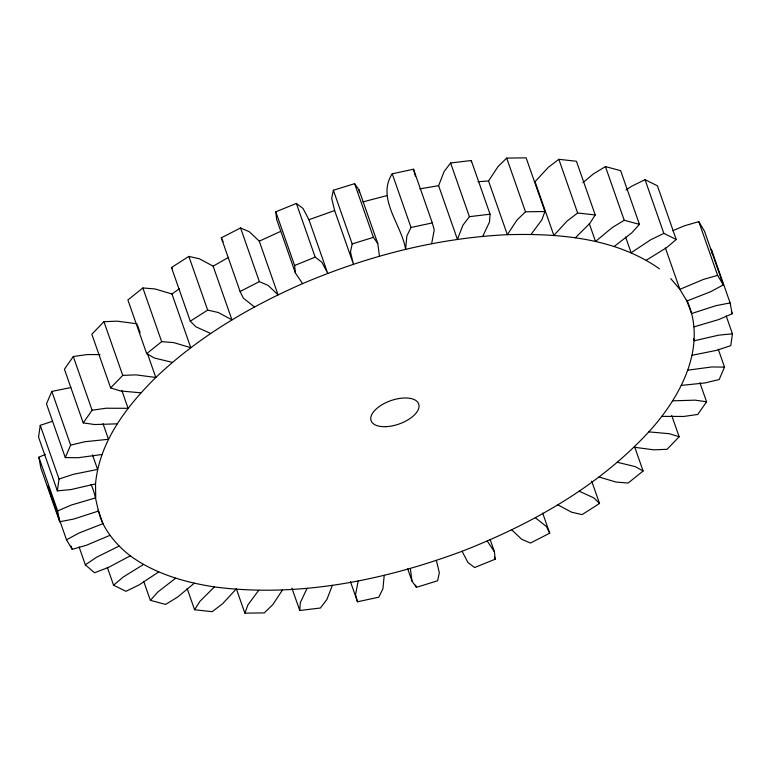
<?xml version="1.0" encoding="UTF-8"?>
<svg xmlns="http://www.w3.org/2000/svg" width="771" height="771" viewBox="0 0 771 771"><rect width="100%" height="100%" fill="white"/><g stroke="black" fill="none" stroke-linecap="round" stroke-linejoin="round"><path stroke-width="1.16" d="M296.382 203.448L315.185 257.138L321.844 262.198L327.742 273.406L308.94 219.716L303.051 208.507L296.382 203.448L275.806 211.803L276.596 219.253L295.389 272.944L302.56 283.641C367.401 256.02 436.791 238.046 507.347 234.683C559.447 233.247 615.643 237.921 659.513 268.857M275.806 211.803L294.609 265.494L295.389 272.944M91.026 484.429C96.886 497.006 96.761 511.212 102.957 523.663C109.405 536.404 119.042 547.131 130.28 555.833C154.865 573.711 184.732 582.336 214.425 586.924C298.3 597.833 383.486 580.438 462.06 551.284L467.949 562.493L474.618 567.552L495.194 559.197L494.404 551.747L490.096 539.44M431.644 243.713L434.237 229.999L432.309 222.906L411.03 227.493L406.876 235.897L405.594 249.332C401.845 224.978 376.171 198.292 392.227 173.803L413.507 169.215L415.444 176.308M384.209 575.359L382.917 588.793L378.773 597.197L357.493 601.785L355.556 594.692L358.158 580.977M52.283 421.332L40.246 425.341L38.55 437.167L57.353 490.857L71.048 489.546L95.517 483.909C99.353 441.716 126.666 406.298 155.8 377.472C198.147 337.139 249.197 307.003 302.56 283.641M57.353 490.857L59.039 479.032L40.246 425.341M462.06 551.284C531.171 524.29 598.045 486.848 648.825 431.876C680.244 397.489 707.894 346.767 686.884 300.131M726.186 315.937L732.45 333.833L730.754 345.659L716.577 350.352L692.213 355.258M282.456 590.008L272.876 604.551L264.299 612.897L244.879 613.167L247.915 604.898L258.69 590.335M544.924 211.524L525.504 211.794L516.927 220.14L507.347 234.683L488.544 180.992L498.124 166.449L506.701 158.103L526.121 157.833L544.924 211.524L541.888 219.793L531.113 234.355M333.371 190.244L331.665 198.292L334.643 210.55L353.446 264.231L350.458 251.982L352.174 243.935L333.371 190.244L354.612 183.671L358.987 189.839L377.78 243.53L379.457 256.184M490.057 214.203L469.404 216.67L462.937 225.171L457.415 239.376L438.612 185.686L444.135 171.48L450.601 162.98L471.254 160.513L490.057 214.203L489.498 222L482.713 236.36M332.388 585.314L326.865 599.52L320.399 608.02L299.746 610.487L291.91 588.109M70.845 387.553L51.84 391.437L46.482 403.879L65.284 457.569L78.044 457.733L101.926 454.514M65.284 457.569L70.643 445.118L51.84 391.437M718.254 349.224L724.518 367.121L719.16 379.563L704.858 382.956L681.313 385.404M307.089 588.331L300.295 602.681L299.746 610.487M235.955 589.304L222.597 603.751L212.16 611.682L194.581 609.745L199.988 601.255L214.425 586.924M595.222 214.945L577.643 213.008L567.205 220.94L553.848 235.386L535.045 181.696L548.403 167.249L558.84 159.318L576.419 161.255L595.222 214.945L589.805 223.436L575.378 237.757M100.018 354.593L87.277 354.544L73.293 356.53L64.427 369.213L83.229 422.903L94.679 424.542L117.231 423.838M83.229 422.903L92.096 410.22L106.08 408.225L128.092 408.312L121.828 390.415M699.914 382.773L706.573 401.787L697.707 414.47L683.723 416.456L661.711 416.379M194.273 583.223L177.552 597.13L165.572 604.416L150.364 600.33L157.997 591.877L175.643 578.221M582.886 182.65L593.448 173.87L605.428 166.584L620.636 170.67L639.438 224.361L631.806 232.813L614.159 246.469M136.997 323.781L117.192 321.17L103.94 321.69L91.836 334.228L110.638 387.909L120.43 390.974L140.977 392.815M110.638 387.909L122.743 375.381L135.995 374.86L155.8 377.472L147.569 353.976M671.724 415.521L679.164 436.772L667.06 449.31L653.808 449.83L634.003 447.219M158.691 571.957L139.117 584.9L125.952 591.309L113.578 585.199L123.196 577.045L143.531 564.468M626.013 189.984L631.883 186.1L645.048 179.691L657.422 185.801L676.225 239.492L666.607 247.645L646.271 260.222M179.547 288.576L171.972 293.992L154.971 288.932L142.866 287.969L127.89 299.977L146.692 353.667L154.518 358.062L172.434 362.389M146.692 353.667L161.659 341.659L173.774 342.623L190.765 347.682L171.972 293.992M634.494 446.409L643.11 471.023L628.134 483.031L616.029 482.068L599.028 477.008M130.28 555.833L108.451 567.427L94.505 572.766L85.34 564.815L96.654 557.202L119.052 546.099M190.283 321.208L171.48 267.518L188.866 256.406L199.467 258.815L213.143 266.168L231.946 319.859L218.27 312.506L207.669 310.096L190.283 321.208L195.911 326.798L210.656 333.467M591.685 481.114L599.52 503.482L582.134 514.594L571.533 512.185L557.857 504.832M109.916 535.353L86.477 545.232L72.195 549.347L66.508 539.796L79.172 532.963L102.957 523.663L98.254 510.238M672.804 230.712L684.523 225.768L698.805 221.653L704.492 231.204L723.294 284.885L710.631 291.727L686.845 301.027L679.877 289.337L670.751 278.591M213.143 266.168L228.505 257.369M639.438 224.361L624.231 220.275L612.241 227.561L595.53 241.468L589.266 223.571M223.118 241.737L221.296 237.825L240.562 227.937L249.332 231.734L259.268 241.159L278.071 294.85L268.135 285.424L259.364 281.627L240.099 291.515L243.347 298.136L254.469 306.954M535.334 517.736L546.456 526.554L549.704 533.175L530.438 543.063L521.668 539.266L511.732 529.841M98.216 511.134L73.891 519.008L59.675 521.765L40.873 468.074L38.849 457.222L45.267 454.408M59.675 521.765L57.652 510.913L71.279 505.053L95.729 497.844L95.517 483.909M712.134 253.582L711.325 249.235L730.127 302.926L732.151 313.778L718.524 319.628L694.073 326.837M259.268 241.159L280.557 231.416M676.225 239.492L663.85 233.382L650.685 239.791L631.112 252.734L625.628 237.073M294.609 265.494L315.185 257.138M59.039 479.032L73.226 474.338L97.589 469.433L92.501 454.89M308.94 219.716L334.643 210.55M352.174 243.935L373.415 237.362L377.78 243.53M407.705 568.853L412.013 581.161L416.388 587.329L437.629 580.756L439.335 572.708L436.357 560.45M70.643 445.118L84.945 441.725L108.489 439.287L103.006 423.626M362.929 201.906L386.791 195.641M723.294 284.885L717.608 275.343L703.316 279.459L679.877 289.337L665.392 247.954M419.877 188.847L438.612 185.686M730.127 302.926L715.912 305.682L691.587 313.556L686.845 301.027M687.877 370.167L711.749 366.957L724.518 367.121M477.981 181.715L488.544 180.992M732.45 333.833L718.755 335.144L694.276 340.772L693.495 338.536M672.572 400.843L695.124 400.149L706.573 401.787M648.825 431.876L669.373 433.716L679.164 436.772M617.369 462.301L635.285 466.628L643.11 471.023M579.146 491.214L593.892 497.893L599.52 503.482M171.48 267.518L172.299 268.559M487.243 541.049L494.404 551.747M731.371 311.542L732.151 313.778M698.805 221.653L717.608 275.343M645.048 179.691L663.85 233.382M605.428 166.584L624.231 220.275M558.84 159.318L577.643 213.008M506.701 158.103L525.504 211.794M450.601 162.98L469.404 216.67M542.659 513.043L549.704 533.175M413.507 169.215L432.309 222.906M392.227 173.803L411.03 227.493M494.413 556.961L495.194 559.197M354.612 183.671L373.415 237.362M415.598 585.083L416.388 587.329M240.562 227.937L259.364 281.627M350.448 581.652L357.493 601.785M221.296 237.825L240.099 291.515M188.866 256.406L207.669 310.096M142.866 287.969L161.659 341.659M236.263 588.562L244.879 613.167M137.383 324.899L140.129 332.725M103.94 321.69L122.743 375.381M187.131 588.495L194.581 609.745M73.293 356.53L92.096 410.22M143.705 581.315L150.364 600.33M107.304 567.302L113.578 585.199M79.066 546.918L85.34 564.815M71.019 545.984L72.195 549.347M38.849 457.222L57.652 510.913M47.706 486.115L66.508 539.796M410.345 568.497L412.013 581.161M358.987 189.839L359.286 192.143M471.254 160.513L471.332 161.823M385.635 426.681A25.221 12.384 -19.3 0 0 418.855 404.486A25.221 12.384 -19.3 0 0 380.209 405.874A25.221 12.384 -19.3 0 0 385.635 426.681"/></g></svg>
